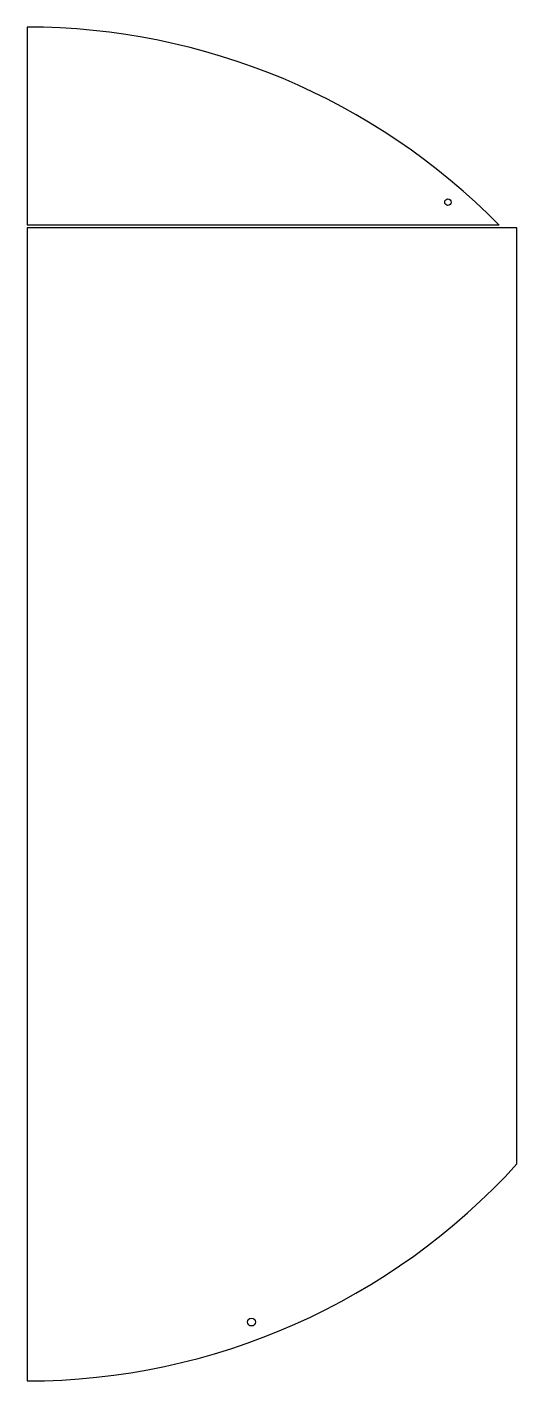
# Model space of a CAD drawing. Extents: x -3081 to -2987, y 2309 to 2569.
import ezdxf

# ---------------------------------------------------------------- set-up
doc = ezdxf.new("R2010")
doc.units = 0
doc.header["$LTSCALE"] = 12
doc.header["$MEASUREMENT"] = 0
doc.layers.add('SHELL', color=40, linetype='CONTINUOUS')

msp = doc.modelspace()

# ---------------------------------------------------------------- linework, layer by layer
at = {"layer": 'SHELL'}
for p, q in [((-3080.61, 2568.61), (-3080.61, 2530.61)), ((-2990.01, 2530.61), (-3080.61, 2530.61)), ((-2986.61, 2530.11), (-3080.61, 2530.11)), ((-3080.61, 2530.11), (-3080.61, 2309.11)), ((-2986.61, 2350.71), (-2986.61, 2530.11))]:
    msp.add_line(p, q, dxfattribs=at)
for centre, radius in [((-2999.84, 2535.04), 0.625), ((-3037.54, 2320.39), 0.75)]:
    msp.add_circle(centre, radius, dxfattribs=at)
for centre, start, end in [((-3080.61, 2441.61), 44.4902, 90), ((-3080.61, 2436.11), 270, 317.7448)]:
    msp.add_arc(centre, 127, start, end, dxfattribs=at)

doc.saveas('drawing.dxf')
